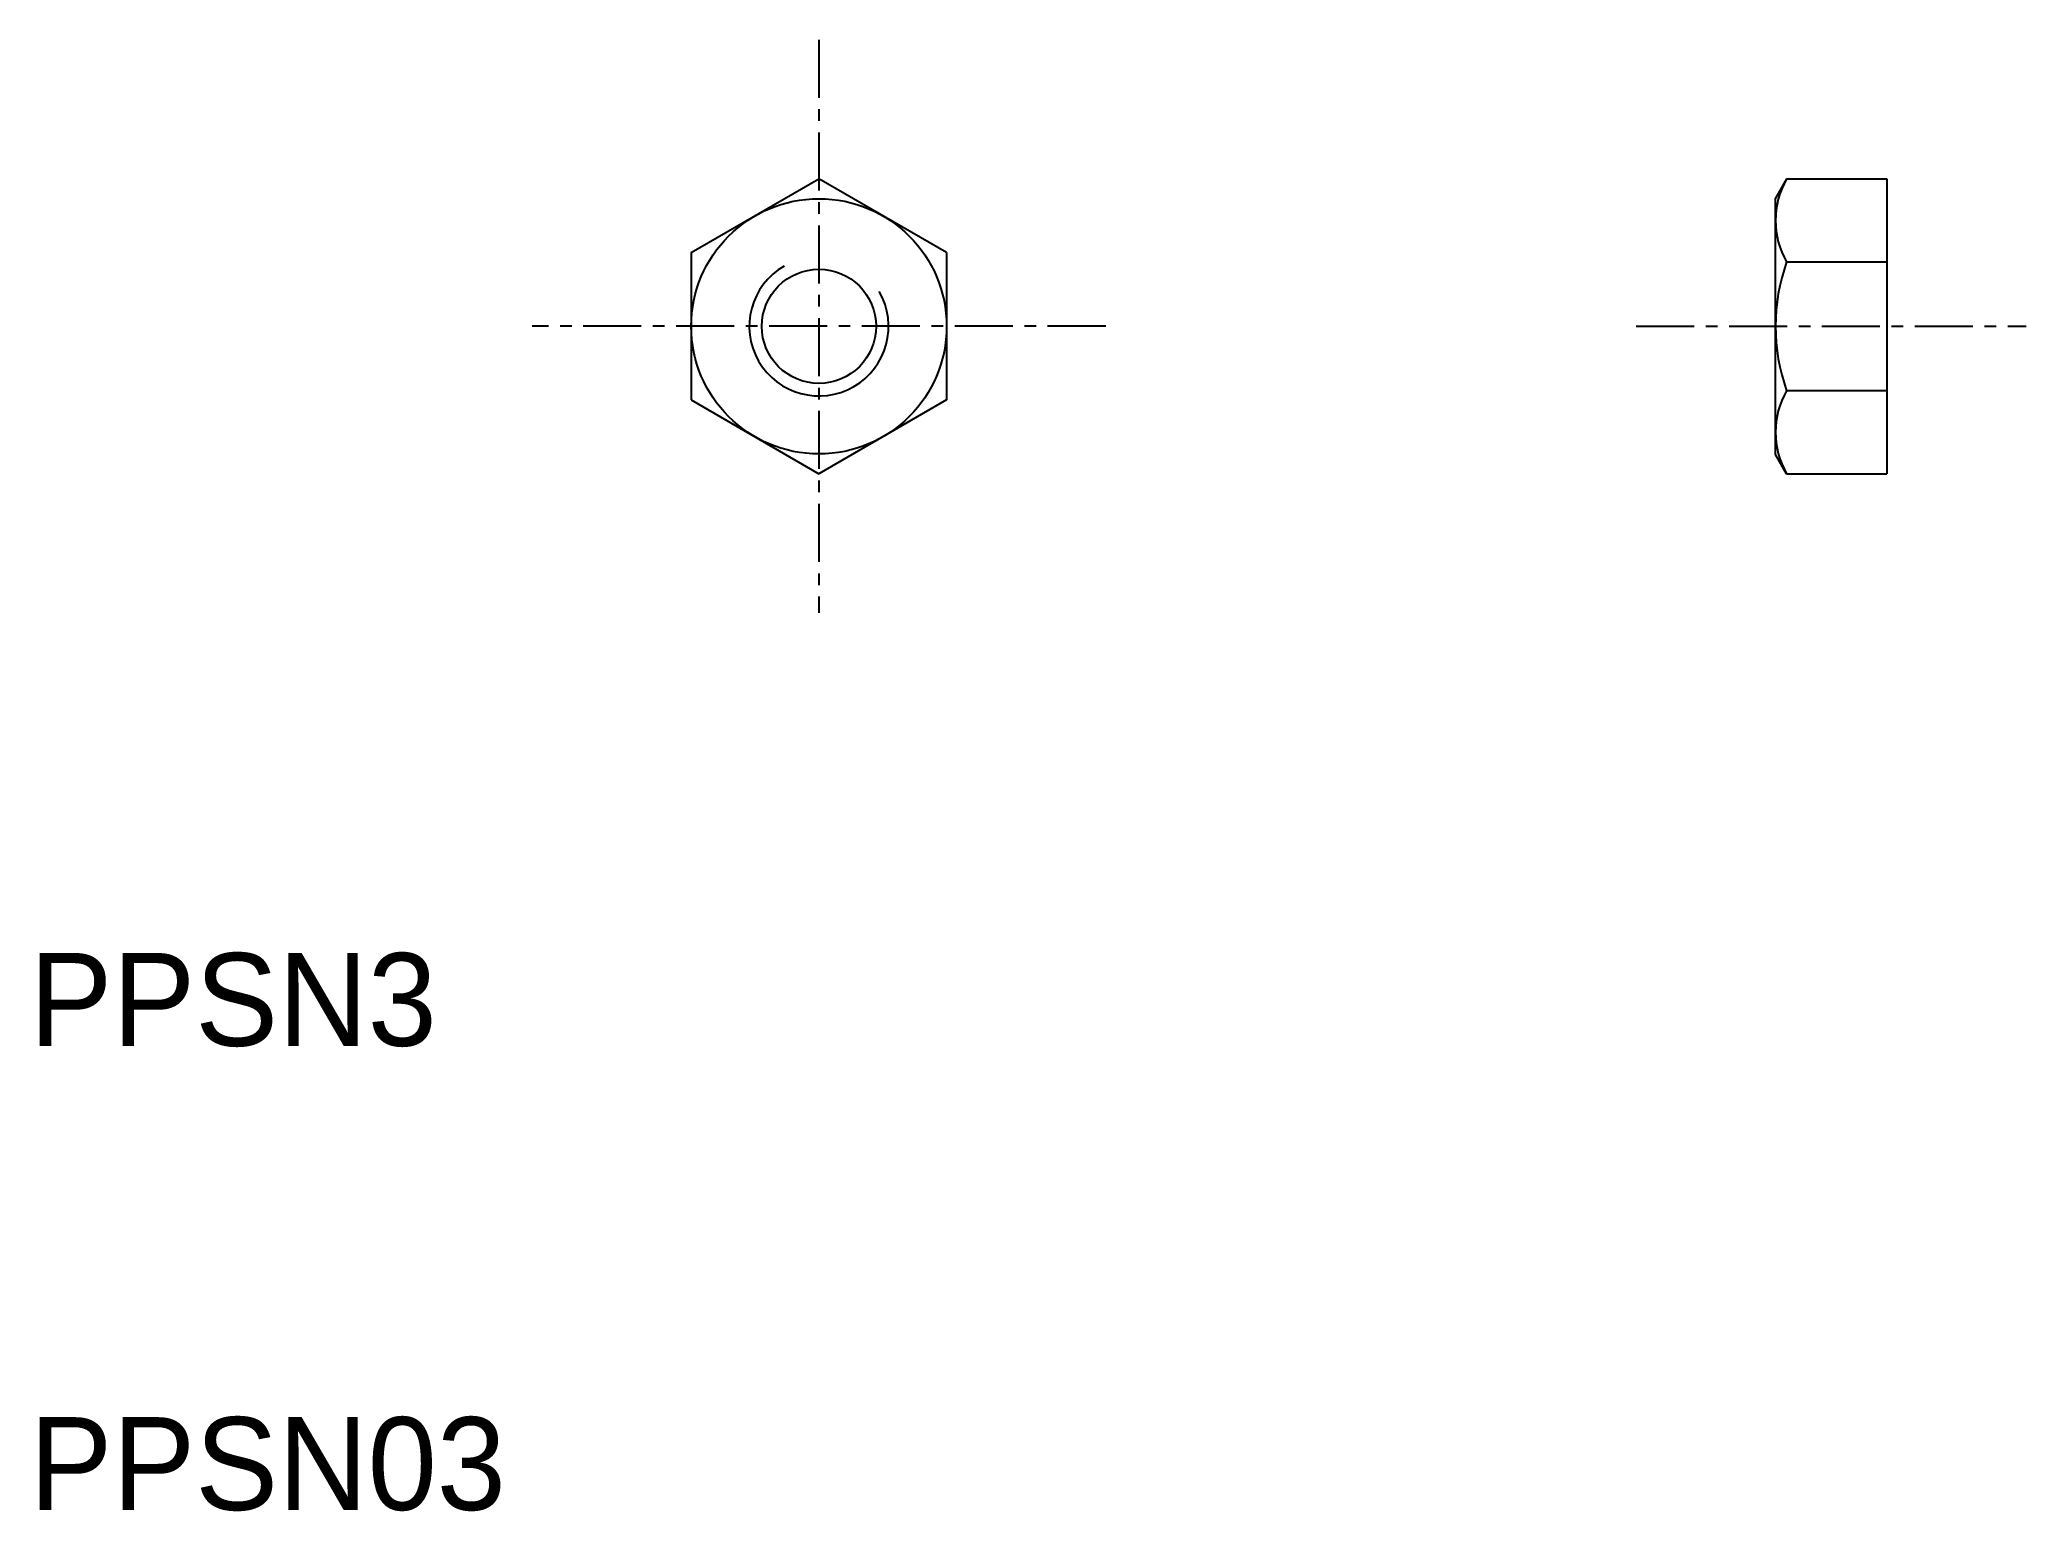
# Model space of a CAD drawing. Extents: x 10.2 to 53, y 10 to 41.7.
import ezdxf

# ---------------------------------------------------------------- set-up
doc = ezdxf.new("R2010")
doc.units = 0
doc.linetypes.add('CENTER', pattern=[2, 1.25, -0.25, 0.25, -0.25])
doc.layers.get('0').update_dxf_attribs({"linetype": 'CONTINUOUS'})
doc.layers.add('CENTER', color=1, linetype='CENTER')

msp = doc.modelspace()

# ---------------------------------------------------------------- linework, layer by layer
at = {"color": 7, "linetype": 'CONTINUOUS'}
for p, q in [((24.25, 37.092), (27, 38.68)), ((29.75, 37.092), (27, 38.68)), ((47.84, 38.68), (47.6, 38.264)), ((47.84, 38.68), (50, 38.68)), ((50, 38.68), (50, 32.329)), ((47.6, 32.745), (47.6, 38.264)), ((24.25, 37.092), (24.25, 33.917)), ((29.75, 37.092), (29.75, 33.917)), ((47.84, 36.891), (50, 36.891)), ((24.25, 33.917), (27, 32.329)), ((29.75, 33.917), (27, 32.329)), ((47.84, 34.118), (50, 34.118)), ((47.84, 32.329), (47.6, 32.745)), ((47.84, 32.329), (50, 32.329))]:
    msp.add_line(p, q, dxfattribs=at)
for radius in [2.75, 1.23]:
    msp.add_circle((27, 35.504), radius, dxfattribs=at)
for centre, radius, start, end in [((49.387, 37.785), 1.787, 149.9605, 210.0395), ((51.725, 35.504), 4.125, 160.3592, 199.6408), ((49.387, 33.223), 1.787, 149.9605, 210.0395)]:
    msp.add_arc(centre, radius, start, end, dxfattribs=at)
at = {"color": 3, "linetype": 'CONTINUOUS'}
msp.add_arc((27, 35.504), 1.5, 120, 30, dxfattribs=at)
at = {"layer": 'CENTER', "color": 1, "linetype": 'CENTER'}
for p, q in [((27, 41.68), (27, 29.329)), ((33.175, 35.504), (20.825, 35.504)), ((44.6, 35.504), (53, 35.504))]:
    msp.add_line(p, q, dxfattribs=at)

# ---------------------------------------------------------------- texts
at = {"color": 7, "linetype": 'CONTINUOUS'}
for s, p in [('PPSN3', (10, 20)), ('PPSN03', (10, 10))]:
    msp.add_text(s, height=2, dxfattribs=at).set_placement(p)

doc.saveas('drawing.dxf')
